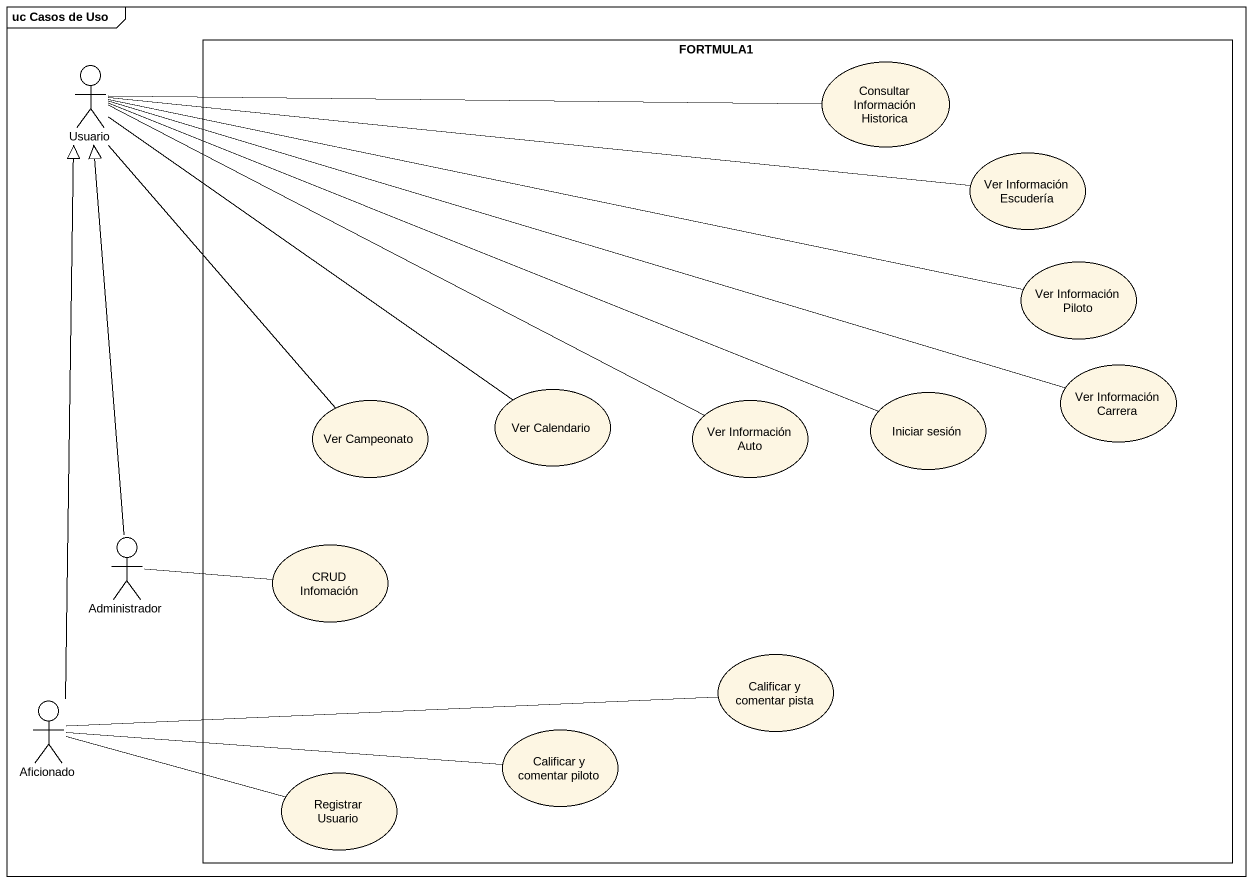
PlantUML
@startuml
mainframe uc Casos de Uso
rectangle FORTMULA1 {
  usecase "Consultar Información Historica" as Consultar_Información
  usecase "Ver Información Escudería" as Ver_Información_Escudería
  usecase "Ver Información Piloto" as Ver_Información_Piloto
  usecase "Ver Campeonato" as Ver_Campeonato
  usecase "Ver Calendario" as Ver_Calendario
  usecase "Ver Información Auto" as Ver_Información_Auto
  usecase "Iniciar sesión" as Iniciar_sesión
  usecase "Ver Información Carrera" as Ver_Información_Carrera
  usecase "CRUD Infomación" as CRUD_Infomación
  usecase "Calificar y comentar pista" as Calificar_y_comentar_pista
  usecase "Calificar y comentar piloto" as Calificar_y_comentar_piloto
  usecase "Registrar Usuario" as Registrar_Usuario
}
actor Usuario
actor Administrador
actor Aficionado
Usuario -right- Consultar_Información
Usuario -right- Ver_Información_Escudería
Usuario -right- Ver_Información_Piloto
Usuario -- Ver_Campeonato
Usuario -- Ver_Calendario
Usuario -right- Ver_Información_Auto
Usuario -right- Iniciar_sesión
Usuario -right- Ver_Información_Carrera
Administrador -up-|> Usuario
Administrador -right- CRUD_Infomación
Aficionado -up-|> Usuario
Aficionado -right- Calificar_y_comentar_pista
Aficionado -right- Calificar_y_comentar_piloto
Aficionado -right- Registrar_Usuario
@enduml
